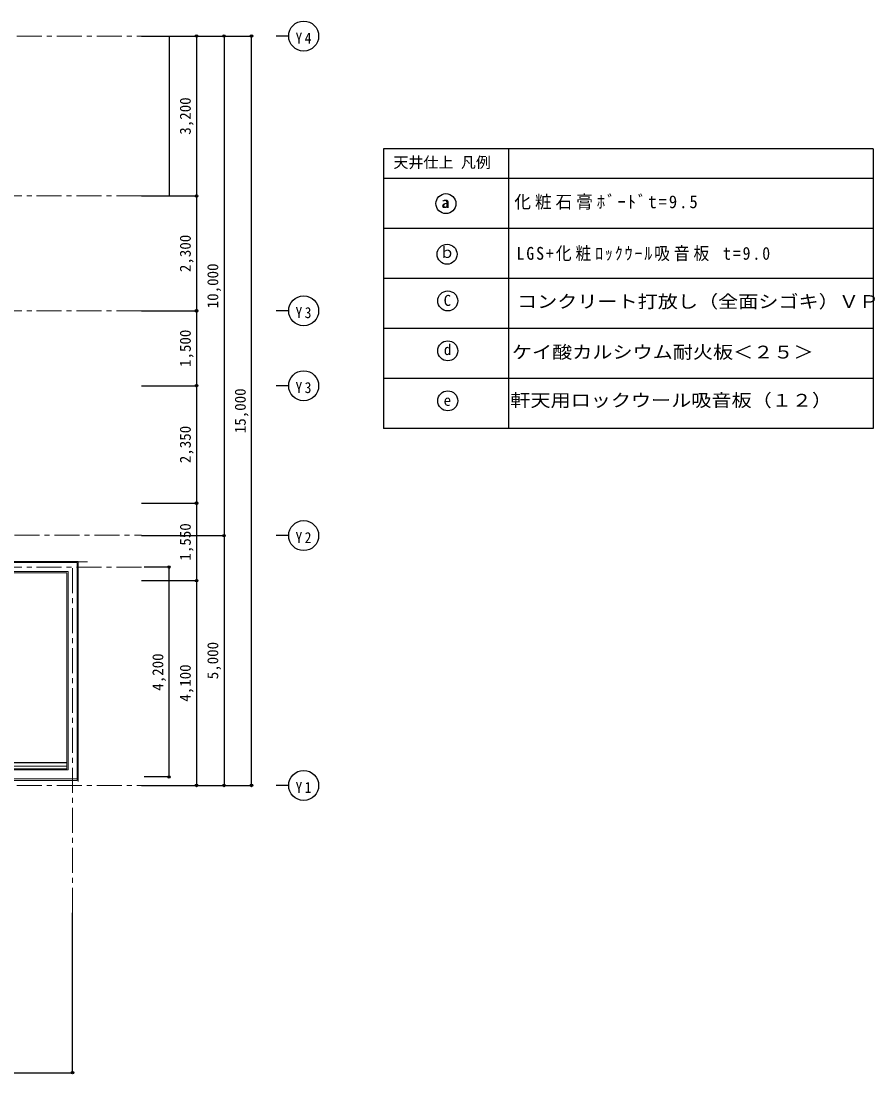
# Model space of a CAD drawing. Units: millimetres at full size, sheet at 1:100. Extents: x -23667 to 27051, y -14471 to 15029.
# Drawn here: x 9962 to 27051, y -12996 to 8079 of the extents above; entities that cross this region are included whole.
import ezdxf
from ezdxf.enums import TextEntityAlignment as Align

# ---------------------------------------------------------------- set-up
doc = ezdxf.new("R2010")
doc.units = ezdxf.units.MM
doc.header["$LTSCALE"] = 100
doc.header["$PDMODE"] = 32
doc.header["$PDSIZE"] = 50
doc.linetypes.add('CHAIN1', pattern=[8, 5, -1, 1, -1])
doc.layers.add('4-0', color=4, linetype='Continuous', lineweight=18)
for name, color, linetype in [('4-5', 7, 'Continuous'), ('4-6', 7, 'Continuous'), ('4-B', 3, 'Continuous'), ('4-C', 7, 'Continuous'), ('C-0', 7, 'Continuous'), ('C-3', 3, 'Continuous'), ('C-6', 3, 'Continuous'), ('C-C', 3, 'Continuous'), ('C-E', 7, 'Continuous')]:
    doc.layers.add(name, color=color, linetype=linetype)
doc.styles.add('ＭＳ ゴシック', font='')
doc.styles.get('ＭＳ ゴシック').set_extended_font_data('MS Gothic')

msp = doc.modelspace()

# ---------------------------------------------------------------- linework, layer by layer
at = {"layer": '4-0', "linetype": 'CHAIN1'}
for p, q in [((-17323.2, 7779.2), (12374, 7779.2)), ((12374, 4579.2), (2407.6, 4579.2)), ((12374, 2279.2), (2476.8, 2279.2)), ((-17366.7, -2210.8), (12374, -2210.8)), ((12374, -2850.8), (6481, -2850.8)), ((10991.8, -9770.8), (10991.8, -2850.8)), ((-17323.2, -7220.8), (12398.1, -7220.8))]:
    msp.add_line(p, q, dxfattribs=at)
at = {"layer": '4-0'}
for p, q in [((6851.8, -2735.8), (11106.8, -2735.8)), ((11106.8, -7140.8), (11106.8, -2735.8)), ((6901.8, -2760.8), (11081.8, -2760.8)), ((7081.8, -2940.8), (10901.8, -2940.8)), ((10901.8, -6910.8), (10901.8, -2940.8)), ((11081.8, -2760.8), (11081.8, -7120.4)), ((11106.8, -2745.8), (11291.7, -2745.8)), ((10876.8, -2965.8), (7106.8, -2965.8)), ((10876.8, -6885.8), (10876.8, -2965.8)), ((10901.8, -6910.8), (7081.8, -6910.8)), ((10876.8, -6760.8), (7106.8, -6760.8)), ((10876.8, -6770.8), (7106.8, -6770.8)), ((10876.8, -6835.8), (7106.8, -6835.8)), ((10876.8, -6885.8), (7106.8, -6885.8)), ((6851.8, -7120.4), (11081.8, -7120.4)), ((11081.8, -7090.8), (6901.8, -7090.8))]:
    msp.add_line(p, q, dxfattribs=at)
at = {"layer": '4-5'}
for p, q in [((13474, 7779.2), (13474, 4579.2)), ((14024, 7779.2), (14024, -2220.8)), ((14574, -7220.8), (14574, 7779.2)), ((13474, 4579.2), (13474, 2279.2)), ((13474, 2279.2), (13474, 779.2)), ((13474, 779.2), (13474, -1570.8)), ((13474, -1570.8), (13474, -3120.8)), ((14024, -2220.8), (14024, -7220.8)), ((12924, -7050.8), (12924, -2850.8)), ((13474, -3120.8), (13474, -7220.8)), ((6726.8, -12970.8), (10991.8, -12970.8))]:
    msp.add_line(p, q, dxfattribs=at)
at = {"layer": '4-6'}
for p, q in [((12374, 7779.2), (14574, 7779.2)), ((12924, 7779.2), (12924, 4579.2)), ((12374, 4579.2), (13474, 4579.2)), ((12374, 2279.2), (13474, 2279.2)), ((12374, 779.2), (13474, 779.2)), ((12374, -1570.8), (13474, -1570.8)), ((12374, -2220.8), (14024, -2220.8)), ((12924, -2850.8), (12424, -2850.8)), ((12374, -3120.8), (13474, -3120.8)), ((12924, -7050.8), (12424, -7050.8)), ((12374, -7220.8), (14574, -7220.8)), ((10991.8, -12970.8), (10991.8, -9770.8))]:
    msp.add_line(p, q, dxfattribs=at)
at = {"layer": '4-6', "color": 4}
for p, q in [((15317.5, 7779.2), (15067.5, 7779.2)), ((15317.5, 2279.2), (15067.5, 2279.2)), ((15317.5, 779.2), (15067.5, 779.2)), ((15317.5, -2220.8), (15067.5, -2220.8)), ((15317.5, -7220.8), (15067.5, -7220.8))]:
    msp.add_line(p, q, dxfattribs=at)
for centre in [(15617.5, 7779.2), (15617.5, 2279.2), (15617.5, 779.2), (15617.5, -2220.8), (15617.5, -7220.8)]:
    msp.add_circle(centre, 300, dxfattribs=at)
at = {"layer": '4-6'}
for p in [(13474, 7779.2), (14024, 7779.2), (14574, 7779.2), (13474, 4579.2), (13474, 2279.2), (13474, 779.2), (13474, -1570.8), (14024, -2220.8), (12924, -2850.8), (13474, -3120.8), (12924, -7050.8), (13474, -7220.8), (14024, -7220.8), (14574, -7220.8), (10991.8, -12970.8)]:
    msp.add_point(p, dxfattribs=at)
at = {"layer": 'C-0'}
for p, q in [((27014.8, 5524.6), (17214.8, 5524.6)), ((17214.8, 5524.6), (17214.8, -75.4)), ((19714.8, 5524.6), (19714.8, -75.4)), ((27014.8, 5524.6), (27014.8, -75.4)), ((27014.8, 4924.6), (17214.8, 4924.6)), ((27014.8, 3924.6), (17214.8, 3924.6)), ((27014.8, 2924.6), (17214.8, 2924.6)), ((27014.8, 1924.6), (17214.8, 1924.6)), ((27014.8, 924.6), (17214.8, 924.6)), ((27014.8, -75.4), (17214.8, -75.4))]:
    msp.add_line(p, q, dxfattribs=at)
at = {"layer": 'C-0', "color": 3}
msp.add_circle((18464.8, 4424.6), 200, dxfattribs=at)
at = {"layer": 'C-C'}
for centre in [(18487.7, 3411.8), (18501.6, 2477.5), (18501.6, 1477.5), (18501.6, 477.5)]:
    msp.add_circle(centre, 200, dxfattribs=at)

# ---------------------------------------------------------------- texts
at = {"layer": '4-6', "color": 3, "style": 'ＭＳ ゴシック'}
for s, p in [('3,200', (13424, 5804.2)), ('2,300', (13424, 3054.2)), ('10,000', (13974, 2329.2)), ('1,500', (13424, 1154.2)), ('15,000', (14524, -170.8)), ('2,350', (13424, -770.8)), ('1,550', (13424, -2720.8)), ('5,000', (13974, -5095.8)), ('4,200', (12874, -5325.8)), ('4,100', (13424, -5545.8))]:
    msp.add_text(s, height=219.9, rotation=90, dxfattribs=at).set_placement(p, align=Align.BOTTOM_LEFT)
at = {"layer": '4-6', "color": 3, "char_height": 219.9, "attachment_point": 7, "style": 'ＭＳ ゴシック'}
for s, insert in [('\\T1.36;\\W0.9;Y4', (15455, 7629.2)), ('\\T1.36;\\W0.9;Y3', (15455, 2129.2)), ('\\T1.36;\\W0.9;Y3', (15455, 629.2)), ('\\T1.36;\\W0.9;Y2', (15455, -2370.8)), ('\\T1.36;\\W0.9;Y1', (15455, -7370.8))]:
    msp.add_mtext(s, dxfattribs=dict(at, insert=insert))
at = {"layer": '4-B', "style": 'ＭＳ ゴシック', "width": 1.15}
for s, p in [('ケイ酸カルシウム耐火板＜２５＞', (19785.4, 1247.9)), ('軒天用ロックウール吸音板（１２）', (19753.2, 283.1))]:
    msp.add_text(s, height=256.6, dxfattribs=at).set_placement(p, align=Align.BOTTOM_LEFT)
at = {"layer": '4-C', "style": 'ＭＳ ゴシック'}
msp.add_text('a', height=219.9, dxfattribs=at).set_placement((18370.8, 4272.3), align=Align.BOTTOM_LEFT)
at = {"layer": 'C-0', "style": 'ＭＳ ゴシック'}
msp.add_text('a', height=219.9, dxfattribs=at).set_placement((18389.8, 4274.6), align=Align.BOTTOM_LEFT)
at = {"layer": 'C-3', "insert": (19835.4, 4304.6), "char_height": 256.6, "attachment_point": 7, "style": 'ＭＳ ゴシック'}
msp.add_mtext('\\T1.24;\\W0.95;化粧石膏ﾎﾞｰﾄﾞt=9.5', dxfattribs=at)
at = {"layer": 'C-6', "style": 'ＭＳ ゴシック', "width": 1.15}
msp.add_text('コンクリート打放し（全面シゴキ）ＶＰ\u3000', height=256.6, dxfattribs=at).set_placement((19887.2, 2260.5), align=Align.BOTTOM_LEFT)
at = {"layer": 'C-6', "insert": (19878.4, 3272.3), "char_height": 256.6, "attachment_point": 7, "style": 'ＭＳ ゴシック'}
msp.add_mtext('\\T1.25;\\W0.9;LGS+化粧ﾛｯｸｳｰﾙ吸音板\\~t=9.0', dxfattribs=at)
at = {"layer": 'C-C', "color": 7, "style": 'ＭＳ ゴシック'}
for s, p in [('ｂ', (18337.2, 3272.3)), ('C', (18419, 2311.5)), ('d', (18422.2, 1328.2)), ('e', (18419, 311.5))]:
    msp.add_text(s, height=219.9, dxfattribs=at).set_placement(p, align=Align.BOTTOM_LEFT)
at = {"layer": 'C-E', "style": 'ＭＳ ゴシック'}
msp.add_text('天井仕上 凡例', height=219.9, dxfattribs=at).set_placement((17414.8, 5074.6), align=Align.BOTTOM_LEFT)

doc.saveas('drawing.dxf')
